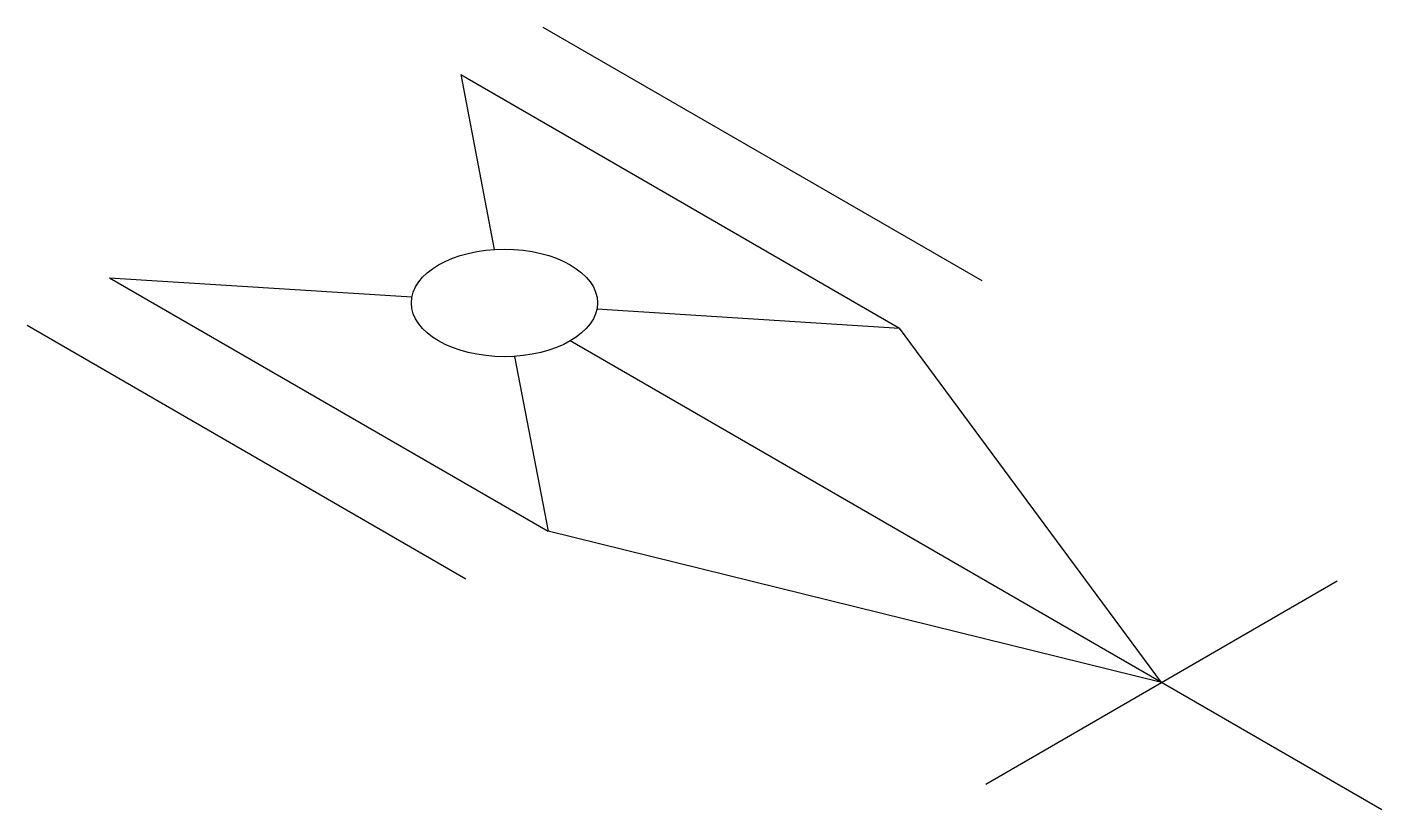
# Model space of a CAD drawing. Header units: millimetres. Extents: x -9987.74 to -9986.67, y -48.43 to -47.81.
import ezdxf

# ---------------------------------------------------------------- set-up
doc = ezdxf.new("R2010")
doc.units = ezdxf.units.MM
doc.layers.add('Tub_iso_válvulas', color=2, linetype='Continuous')

msp = doc.modelspace()

# ---------------------------------------------------------------- linework, layer by layer
at = {"layer": 'Tub_iso_válvulas'}
for p, q in [((-9987.3314, -47.8084), (-9986.985, -48.0084)), ((-9987.3963, -47.8459), (-9987.0499, -48.0459)), ((-9987.3963, -47.8459), (-9987.3699, -47.9838)), ((-9987.6737, -48.0061), (-9987.4349, -48.0213)), ((-9987.6737, -48.0061), (-9987.3273, -48.2061)), ((-9987.2888, -48.0307), (-9987.0499, -48.0459)), ((-9987.7387, -48.0436), (-9987.3923, -48.2436)), ((-9987.3538, -48.0682), (-9987.3273, -48.2061))]:
    msp.add_line(p, q, dxfattribs=at)
at = {"layer": 'Tub_iso_válvulas', "color": 1}
for p, q in [((-9986.8431, -48.3255), (-9987.0499, -48.0459)), ((-9986.669, -48.426), (-9987.3099, -48.056)), ((-9986.8431, -48.3255), (-9987.3273, -48.2061)), ((-9986.9818, -48.4056), (-9986.7044, -48.2454))]:
    msp.add_line(p, q, dxfattribs=at)
at = {"layer": 'Tub_iso_válvulas'}
msp.add_ellipse((-9987.3618, -48.026), major_axis=(-0.0735, 0), ratio=0.57735, dxfattribs=at)

doc.saveas('drawing.dxf')
